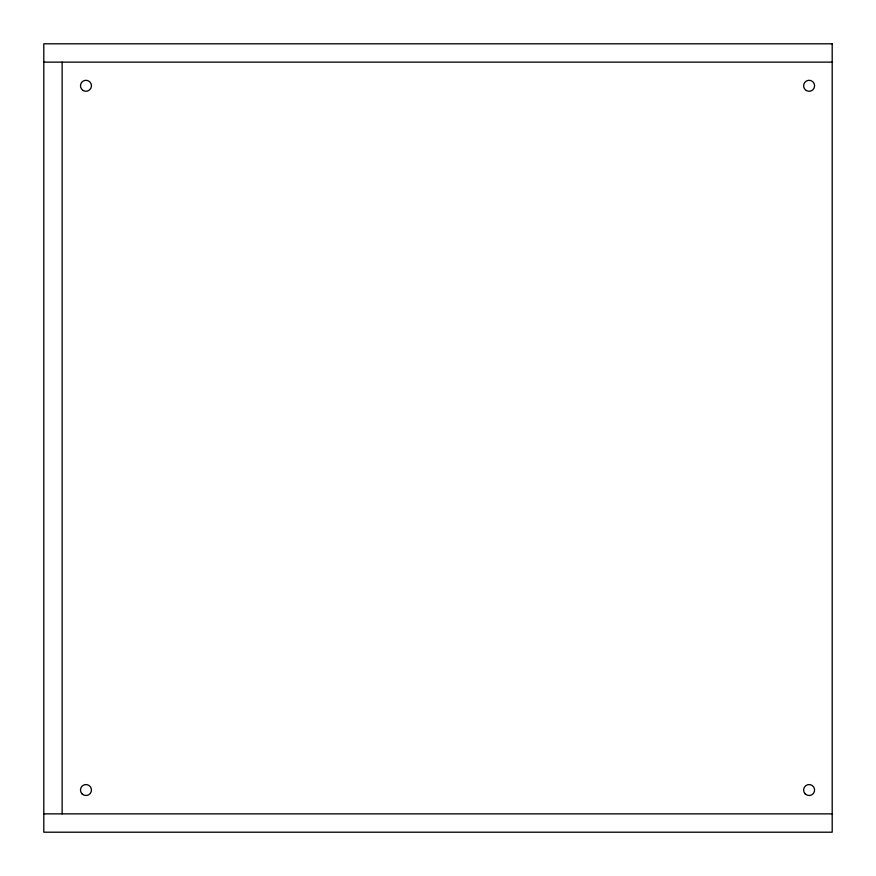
<?xml version="1.0" encoding="UTF-8"?>
<svg xmlns="http://www.w3.org/2000/svg" width="876" height="876" viewBox="0 0 876 876"><rect width="100%" height="100%" fill="white"/><g stroke="black" fill="none" stroke-linecap="round" stroke-linejoin="round"><path stroke-width="1.31" d="M43.8 62.13L832.2 62.13M43.8 813.87L832.2 813.87M62.13 62.13L62.13 813.87M832.2 43.8L43.8 43.8L43.8 832.2L832.2 832.2L832.2 43.8M805.208 793.919A5.497 5.497 0 0 0 814.417 791.455A5.497 5.497 0 0 0 807.683 784.721A5.497 5.497 0 0 0 805.208 793.919M806.347 90.546A5.497 5.497 0 0 0 814.603 85.782A5.497 5.497 0 0 0 806.347 81.019A5.497 5.497 0 0 0 806.347 90.546M83.22 90.546A5.497 5.497 0 0 0 91.465 85.782A5.497 5.497 0 0 0 83.22 81.019A5.497 5.497 0 0 0 83.22 90.546M82.081 793.919A5.497 5.497 0 0 0 91.279 791.455A5.497 5.497 0 0 0 84.545 784.721A5.497 5.497 0 0 0 82.081 793.919"/></g></svg>
